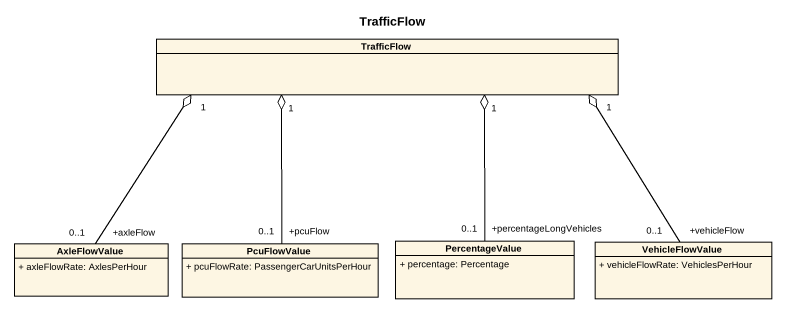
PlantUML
@startuml
title TrafficFlow
hide circle
hide empty members
skinparam classAttributeIconSize 0
class TrafficFlow
class AxleFlowValue {
  + axleFlowRate: AxlesPerHour
}
class PcuFlowValue {
  + pcuFlowRate: PassengerCarUnitsPerHour
}
class PercentageValue {
  + percentage: Percentage
}
class VehicleFlowValue {
  + vehicleFlowRate: VehiclesPerHour
}
AxleFlowValue "+axleFlow\n0..1" -up-o "1" TrafficFlow
PcuFlowValue "+pcuFlow\n0..1" -up-o "1" TrafficFlow
PercentageValue "+percentageLongVehicles\n0..1" -up-o "1" TrafficFlow
VehicleFlowValue "+vehicleFlow\n0..1" -up-o "1" TrafficFlow
@enduml
